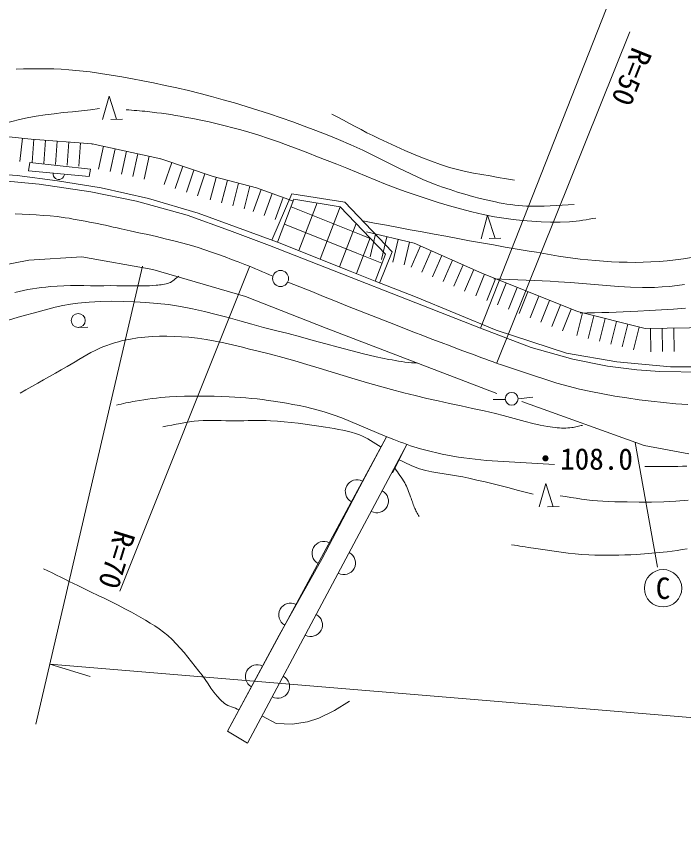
# Model space of a CAD drawing. Units: millimetres, scale not verified. Extents: x 40000 to 680000, y 20000 to 380000.
# Drawn here: x 150980 to 208106, y 249969 to 320020 of the extents above; entities that cross this region are included whole.
import ezdxf
from ezdxf.enums import TextEntityAlignment as Align

# ---------------------------------------------------------------- set-up
doc = ezdxf.new("R2010")
doc.units = ezdxf.units.MM
doc.header["$LTSCALE"] = 1000
doc.linetypes.add('CHAIN', pattern=[18.5, 12, -1.5, 3.5, -1.5])
for name, color, linetype, lineweight in [('M-BGD', 7, 'Continuous', 13), ('M-BMK', 2, 'Continuous', 13), ('M-BMK-ROW', 30, 'Continuous', 13), ('M-STR-HTXT', 7, 'Continuous', 13)]:
    doc.layers.add(name, color=color, linetype=linetype, lineweight=lineweight)
doc.styles.add('ＭＳ ゴシック', font='')
doc.styles.get('ＭＳ ゴシック').set_extended_font_data('MS Gothic')

# ---------------------------------------------------------------- blocks, each defined once
blk = doc.blocks.new('針葉樹林')
at = {"color": 7, "linetype": 'Continuous', "lineweight": 13}
for p, q in [((-0.6, -1), (0, 1)), ((0, 1), (0.6, -1)), ((0.1, -1), (1.1, -1))]:
    blk.add_line(p, q, dxfattribs=at)
blk = doc.blocks.new('広葉樹林')
at = {"color": 7, "linetype": 'Continuous', "lineweight": 13}
blk.add_line((0, -0.75), (1, -0.75), dxfattribs=at)
blk.add_circle((0, 0), 0.75, dxfattribs=at)
blk = doc.blocks.new('電力柱')
at = {"color": 7, "linetype": 'Continuous', "lineweight": 13}
blk.add_circle((0, 0), 0.5, dxfattribs=at)

msp = doc.modelspace()

# ---------------------------------------------------------------- linework, layer by layer
at = {"layer": 'M-BGD'}
for p, q in [((151493, 309593), (151286, 307604)), ((152489, 309496), (152335, 307502)), ((153486, 309419), (153332, 307425)), ((154483, 309343), (154329, 307349)), ((155480, 309266), (155326, 307272)), ((156477, 309189), (156323, 307195)), ((157474, 309112), (157460, 309051)), ((158451, 308898), (158022, 306944)), ((159427, 308684), (158999, 306730)), ((160404, 308470), (159976, 306516)), ((161381, 308256), (160953, 306302)), ((162358, 308042), (161930, 306088)), ((163335, 307827), (163333, 307818)), ((152024, 306807), (152125, 307510)), ((152125, 307510), (157318, 306927)), ((157318, 306927), (157207, 306315)), ((164282, 307506), (163639, 305612)), ((165229, 307185), (164586, 305291)), ((166176, 306864), (165533, 304970)), ((151053, 306385), (147242, 306702)), ((154507, 305948), (151053, 306385)), ((152024, 306807), (157207, 306315)), ((167123, 306542), (166480, 304648)), ((168075, 306238), (167570, 304303)), ((149578, 305966), (152925, 305656)), ((152925, 305656), (157356, 304999)), ((158239, 305353), (154507, 305948)), ((169042, 305986), (168537, 304050)), ((170010, 305733), (169505, 303798)), ((170978, 305481), (170473, 303546)), ((157356, 304999), (161264, 304186)), ((162289, 304439), (158239, 305353)), ((171934, 305193), (171261, 303309)), ((172876, 304856), (172203, 302973)), ((161264, 304186), (165598, 302987)), ((166537, 303169), (162289, 304439)), ((173818, 304520), (173145, 302636)), ((173337, 300697), (174741, 304362)), ((178706, 303728), (174741, 304362)), ((175162, 299966), (176723, 304045)), ((174495, 303719), (180648, 301254)), ((176986, 299235), (178706, 303728)), ((182579, 299665), (178706, 303728)), ((165598, 302987), (169216, 301690)), ((173337, 300697), (166537, 303169)), ((173923, 302228), (180142, 299736)), ((178650, 298568), (180076, 302291)), ((169216, 301690), (172659, 300413)), ((180648, 301254), (181320, 300986)), ((181722, 301387), (181264, 299440)), ((173337, 300697), (179564, 298202)), ((180086, 297994), (181257, 301053)), ((182695, 301157), (182237, 299211)), ((183669, 300928), (183211, 298982)), ((184642, 300699), (184184, 298753)), ((172659, 300413), (190729, 293341)), ((185580, 300366), (184768, 298538)), ((186494, 299960), (185682, 298132)), ((147795, 298331), (152061, 299153)), ((152061, 299153), (156579, 299424)), ((156579, 299424), (162663, 298350)), ((180142, 299736), (182273, 298888)), ((181695, 297354), (182579, 299665)), ((187408, 299553), (186596, 297726)), ((188322, 299147), (187510, 297320)), ((189236, 298741), (188423, 296913)), ((162663, 298350), (170596, 296039)), ((179564, 298202), (181695, 297354)), ((190149, 298335), (189337, 296507)), ((191067, 297937), (190321, 296082)), ((185137, 296023), (181695, 297354)), ((191995, 297564), (191249, 295709)), ((192923, 297192), (192177, 295336)), ((193850, 296819), (193105, 294963)), ((194778, 296446), (194032, 294590)), ((170596, 296039), (177502, 293340)), ((192065, 293164), (185137, 296023)), ((195706, 296073), (194960, 294217)), ((196634, 295700), (195888, 293844)), ((197562, 295327), (196816, 293471)), ((198490, 294954), (197744, 293098)), ((199436, 294637), (198951, 292696)), ((200406, 294394), (199921, 292454)), ((201376, 294151), (200891, 292211)), ((202346, 293909), (201861, 291969)), ((203316, 293666), (202831, 291726)), ((177502, 293340), (192119, 287739)), ((190729, 293341), (195044, 291668)), ((198080, 291199), (192065, 293164)), ((204286, 293424), (203801, 291484)), ((205270, 293302), (205304, 291302)), ((206270, 293319), (206304, 291319)), ((207270, 293336), (207304, 291336)), ((195044, 291668), (198623, 290682)), ((202388, 290444), (198080, 291199)), ((198623, 290682), (201583, 290063)), ((201583, 290063), (204098, 289753)), ((206974, 290027), (202388, 290444)), ((212691, 290008), (206974, 290027)), ((204098, 289753), (206072, 289618)), ((206072, 289618), (212476, 289521)), ((191812, 287220), (192841, 287233)), ((195187, 287419), (193936, 287280)), ((194257, 287042), (204733, 283269)), ((182671, 284034), (169054, 258821)), ((182671, 284034), (180379, 279734)), ((170781, 257789), (184420, 283372)), ((183168, 280955), (184420, 283372)), ((204733, 283269), (208545, 282573)), ((180379, 279734), (177153, 273610)), ((177153, 273610), (173481, 267039)), ((173481, 267039), (169054, 258821)), ((179486, 261402), (178215, 260608)), ((178215, 260608), (176865, 259933)), ((173213, 259496), (172062, 260104)), ((176865, 259933), (175913, 259615)), ((174602, 259417), (173213, 259496)), ((175913, 259615), (174602, 259417)), ((169054, 258821), (170781, 257789))]:
    msp.add_line(p, q, dxfattribs=at)
for points in [[(150956, 315487), (151599, 315517), (152243, 315535), (152887, 315542), (153531, 315537), (154175, 315520), (154818, 315490), (155460, 315448), (156374, 315365), (157286, 315262), (158196, 315139), (159103, 314999), (160009, 314846), (160913, 314680), (161815, 314506), (162715, 314325), (163716, 314115), (164715, 313893), (165712, 313659), (166705, 313413), (167696, 313156), (168683, 312886), (169667, 312606), (170647, 312313), (171650, 312001), (172650, 311677), (173645, 311341), (174637, 310993), (175624, 310634), (176607, 310263), (177586, 309882), (178560, 309489), (179608, 309036), (180642, 308551), (181667, 308046), (182689, 307533), (183712, 307024), (184741, 306530), (185783, 306065), (186841, 305639), (187471, 305408), (188105, 305189), (188743, 304981), (189385, 304786), (190031, 304603), (190680, 304432), (191332, 304274), (191987, 304129), (192317, 304063), (192649, 304003), (192982, 303949), (193315, 303902), (193650, 303862), (193985, 303828), (194321, 303801), (194657, 303781), (195165, 303766), (195672, 303769), (196180, 303784), (196688, 303808), (197196, 303837), (197704, 303867), (198212, 303895), (198720, 303917)], [(158111, 312120), (157333, 312027), (156555, 311942), (155775, 311861), (154996, 311778), (154218, 311689), (153443, 311587), (152670, 311468), (151900, 311327), (151242, 311183), (150588, 311020), (149938, 310843), (149290, 310655), (148643, 310462), (147997, 310267), (147351, 310074), (146702, 309889)], [(200597, 302756), (200314, 302711), (200032, 302662), (199750, 302611), (199468, 302561), (199185, 302515), (198902, 302475), (198618, 302445), (198333, 302427), (197528, 302408), (196722, 302411), (195916, 302435), (195110, 302481), (194306, 302548), (193504, 302635), (192705, 302744), (191910, 302872), (190935, 303061), (189968, 303283), (189007, 303533), (188051, 303807), (187100, 304099), (186153, 304405), (185209, 304720), (184268, 305039), (183422, 305339), (182583, 305658), (181750, 305992), (180920, 306335), (180091, 306681), (179262, 307026), (178430, 307364), (177593, 307689), (176759, 308007), (175926, 308327), (175092, 308646), (174257, 308960), (173419, 309267), (172578, 309562), (171731, 309844), (170880, 310108), (170204, 310303), (169525, 310487), (168843, 310660), (168159, 310825), (167472, 310981), (166784, 311129), (166095, 311270), (165404, 311404), (165005, 311477), (164605, 311544), (164205, 311607), (163803, 311666), (163401, 311721), (162999, 311772), (162596, 311821), (162193, 311868), (161966, 311893), (161739, 311915), (161512, 311934), (161284, 311952), (161057, 311970), (160829, 311987), (160602, 312004), (160374, 312023)], [(193632, 305987), (192933, 306117), (192233, 306238), (191531, 306354), (190829, 306472), (190130, 306598), (189434, 306739), (188744, 306901), (188060, 307090), (187281, 307338), (186511, 307612), (185747, 307907), (184991, 308219), (184239, 308544), (183491, 308880), (182747, 309222), (182004, 309566), (181495, 309809), (180990, 310062), (180489, 310322), (179990, 310587), (179493, 310855), (178996, 311124), (178499, 311392), (177999, 311655)], [(128061, 307024), (129668, 307908), (132480, 308551), (135373, 308792), (139471, 309675), (143488, 309836), (148390, 309917), (152247, 309515), (157470, 309113), (163335, 307827), (167835, 306301), (171531, 305336), (174625, 304232)], [(180636, 302510), (181653, 302324), (182670, 302137), (183687, 301949), (184704, 301759), (185720, 301570), (186737, 301380), (187753, 301191), (188770, 301004), (189787, 300817), (190805, 300633), (191823, 300452), (192841, 300273), (193860, 300098), (194880, 299926), (195504, 299821), (196129, 299713), (196754, 299606), (197379, 299503), (198005, 299405), (198632, 299315), (199261, 299237), (199890, 299172), (200566, 299113), (201242, 299062), (201920, 299018), (202597, 298986), (203275, 298966), (203953, 298960), (204631, 298970), (205308, 298998), (206005, 299044), (206702, 299105), (207398, 299181), (208092, 299272), (208784, 299379)], [(180942, 301570), (185040, 300606), (190825, 298035), (199021, 294740), (204806, 293294), (214288, 293455), (221278, 293535), (225939, 293133), (229956, 292249)], [(164881, 297777), (164781, 297702), (164683, 297622), (164586, 297542), (164489, 297462), (164389, 297385), (164287, 297314), (164181, 297250), (164069, 297196), (163935, 297147), (163799, 297109), (163659, 297080), (163518, 297058), (163375, 297040), (163232, 297027), (163089, 297015), (162947, 297003), (162387, 296964), (161827, 296943), (161266, 296937), (160705, 296940), (160143, 296949), (159581, 296959), (159019, 296966), (158458, 296964), (157887, 296961), (157316, 296963), (156744, 296967), (156173, 296970), (155602, 296966), (155031, 296954), (154461, 296929), (153892, 296887), (153506, 296849), (153121, 296806), (152736, 296757), (152352, 296700), (151970, 296635), (151589, 296561), (151211, 296478), (150835, 296384)], [(191849, 297538), (192540, 297510), (193232, 297482), (193924, 297455), (194616, 297428), (195307, 297400), (195999, 297370), (196691, 297339), (197382, 297306), (198413, 297241), (199443, 297158), (200472, 297067), (201502, 296976), (202532, 296897), (203562, 296838), (204593, 296810), (205624, 296822), (206264, 296855), (206903, 296907), (207541, 296976), (208178, 297059)], [(150226, 293987), (151145, 294256), (151776, 294436), (152409, 294617), (153042, 294794), (153678, 294963), (154316, 295118), (154958, 295255), (155603, 295369), (156253, 295455), (157216, 295543), (158184, 295600), (159153, 295626), (160124, 295622), (161094, 295591), (162063, 295532), (163029, 295448), (163991, 295339), (165027, 295185), (166055, 294989), (167077, 294760), (168094, 294506), (169109, 294235), (170121, 293954), (171133, 293671), (172146, 293395), (173162, 293133), (174241, 292858), (175318, 292571), (176393, 292278), (177467, 291983), (178543, 291691), (179620, 291408), (180700, 291137), (181784, 290886), (182874, 290657), (183148, 290604), (183422, 290553), (183696, 290506), (183972, 290462), (184248, 290424), (184525, 290391), (184802, 290365), (185080, 290347), (185106, 290347), (185132, 290347), (185158, 290347), (185184, 290349), (185210, 290350), (185236, 290352), (185263, 290354), (185289, 290356)], [(208263, 295027), (207240, 294961), (206218, 294899), (205195, 294839), (204173, 294781), (203557, 294749), (202940, 294723), (202323, 294701), (201707, 294681), (201090, 294663), (200473, 294646), (199856, 294627), (199239, 294607)], [(199435, 285008), (199324, 284982), (199213, 284955), (199103, 284927), (198992, 284899), (198881, 284873), (198770, 284849), (198658, 284829), (198545, 284814), (198367, 284797), (198188, 284785), (198009, 284777), (197829, 284775), (197650, 284777), (197470, 284784), (197292, 284796), (197113, 284814), (196465, 284907), (195822, 285031), (195183, 285179), (194547, 285342), (193913, 285515), (193279, 285689), (192643, 285858), (192006, 286014), (191024, 286236), (190041, 286453), (189057, 286667), (188073, 286880), (187089, 287097), (186108, 287320), (185128, 287551), (184151, 287794), (183107, 288069), (182067, 288358), (181029, 288658), (179994, 288966), (178960, 289278), (177926, 289593), (176892, 289906), (175857, 290215), (174820, 290517), (173781, 290810), (172738, 291090), (171691, 291354), (170953, 291536), (170214, 291719), (169473, 291899), (168731, 292069), (167986, 292225), (167239, 292361), (166488, 292472), (165733, 292553), (165109, 292598), (164484, 292626), (163857, 292637), (163231, 292629), (162605, 292603), (161981, 292556), (161359, 292488), (160741, 292398), (160398, 292335), (160057, 292259), (159718, 292171), (159383, 292073), (159050, 291964), (158720, 291846), (158394, 291719), (158071, 291586), (157713, 291422), (157363, 291242), (157018, 291051), (156678, 290851), (156340, 290646), (156003, 290440), (155665, 290236), (155324, 290038), (154821, 289753), (154317, 289468), (153814, 289183), (153311, 288897), (152808, 288612), (152306, 288326), (151803, 288040), (151300, 287755)], [(197055, 281661), (196085, 281724), (195113, 281777), (194141, 281826), (193170, 281877), (192199, 281936), (191229, 282009), (190262, 282102), (189297, 282222), (188828, 282291), (188360, 282369), (187893, 282455), (187427, 282548), (186963, 282649), (186501, 282757), (186041, 282873), (185583, 282996), (185293, 283080), (185004, 283171), (184718, 283267), (184433, 283367), (184149, 283471), (183866, 283576), (183583, 283683), (183300, 283789), (182552, 284080), (181811, 284389), (181074, 284707), (180337, 285027), (179598, 285341), (178854, 285641), (178102, 285919), (177341, 286169), (176809, 286321), (176273, 286459), (175733, 286585), (175191, 286700), (174647, 286805), (174101, 286902), (173554, 286992), (173007, 287078), (172533, 287146), (172059, 287208), (171583, 287263), (171106, 287311), (170629, 287353), (170152, 287389), (169674, 287420), (169196, 287445), (168558, 287473), (167919, 287495), (167280, 287509), (166641, 287516), (166002, 287514), (165364, 287502), (164726, 287479), (164088, 287445), (163719, 287419), (163350, 287385), (162981, 287344), (162613, 287299), (162246, 287248), (161879, 287194), (161513, 287137), (161147, 287078), (160945, 287043), (160744, 287004), (160543, 286964), (160343, 286921), (160143, 286878), (159942, 286834), (159742, 286791), (159542, 286749)], [(163527, 284892), (163909, 284958), (164290, 285029), (164671, 285102), (165052, 285174), (165433, 285243), (165815, 285304), (166199, 285356), (166584, 285395), (166970, 285419), (167356, 285430), (167743, 285432), (168130, 285426), (168518, 285417), (168905, 285406), (169292, 285398), (169679, 285395), (170062, 285397), (170444, 285403), (170826, 285410), (171208, 285416), (171591, 285420), (171973, 285419), (172355, 285411), (172736, 285395), (173329, 285356), (173921, 285309), (174513, 285254), (175104, 285190), (175694, 285117), (176283, 285037), (176871, 284949), (177457, 284853), (177824, 284792), (178193, 284730), (178561, 284666), (178927, 284595), (179292, 284516), (179652, 284425), (180009, 284319), (180359, 284195), (180604, 284091), (180842, 283973), (181075, 283844), (181304, 283708), (181531, 283567), (181758, 283425), (181986, 283285), (182216, 283150)], [(195217, 279126), (194531, 279297), (193845, 279471), (193160, 279647), (192474, 279821), (191788, 279993), (191101, 280162), (190413, 280325), (189723, 280481), (189196, 280586), (188666, 280677), (188135, 280761), (187603, 280843), (187072, 280931), (186545, 281031), (186022, 281149), (185505, 281293), (185278, 281370), (185054, 281457), (184832, 281551), (184613, 281651), (184395, 281754), (184178, 281858), (183959, 281960), (183740, 282059)], [(183377, 281332), (183485, 281178), (183596, 281026), (183708, 280875), (183819, 280723), (183928, 280570), (184034, 280414), (184134, 280256), (184228, 280094), (184303, 279949), (184373, 279803), (184438, 279654), (184500, 279503), (184559, 279351), (184617, 279199), (184674, 279046), (184731, 278894), (184772, 278783), (184810, 278672), (184846, 278560), (184881, 278447), (184918, 278335), (184956, 278223), (184996, 278113), (185041, 278004), (185088, 277900), (185139, 277797), (185192, 277695), (185246, 277594), (185302, 277494), (185357, 277393), (185412, 277293), (185467, 277192)], [(208369, 281519), (208006, 281506), (207605, 281494), (207203, 281487), (206802, 281484), (206400, 281484), (205999, 281485), (205597, 281487), (205196, 281488), (204794, 281487)], [(197539, 278971), (197993, 278909), (198447, 278840), (198901, 278769), (199354, 278699), (199808, 278634), (200263, 278578), (200719, 278535), (201176, 278507), (202219, 278471), (203264, 278446), (204310, 278436), (205356, 278443), (206402, 278470), (207445, 278520), (208487, 278596)], [(208413, 274429), (207983, 274365), (207552, 274305), (207121, 274248), (206690, 274193), (206367, 274153), (206044, 274116), (205720, 274082), (205396, 274051), (205072, 274023), (204747, 273999), (204423, 273978), (204098, 273961), (203585, 273936), (203073, 273916), (202560, 273899), (202047, 273888), (201534, 273884), (201021, 273887), (200508, 273899), (199996, 273922), (199401, 273962), (198807, 274015), (198214, 274078), (197621, 274151), (197029, 274230), (196438, 274313), (195847, 274398), (195256, 274483), (195021, 274518), (194786, 274554), (194551, 274593), (194317, 274632), (194083, 274673), (193848, 274713), (193614, 274753), (193379, 274792)], [(170046, 260658), (169888, 260723), (169727, 260782), (169564, 260839), (169402, 260897), (169242, 260959), (169087, 261029), (168939, 261111), (168800, 261207), (168470, 261495), (168172, 261815), (167898, 262160), (167640, 262521), (167391, 262891), (167142, 263261), (166885, 263625), (166613, 263973), (166293, 264365), (165976, 264761), (165659, 265158), (165338, 265551), (165010, 265937), (164671, 266311), (164317, 266671), (163944, 267011), (163585, 267302), (163213, 267575), (162830, 267834), (162438, 268080), (162039, 268318), (161636, 268549), (161232, 268776), (160829, 269003), (160268, 269312), (159701, 269609), (159128, 269896), (158553, 270176), (157975, 270453), (157396, 270728), (156819, 271005), (156243, 271286), (155876, 271468), (155509, 271650), (155141, 271831), (154773, 272013), (154406, 272194), (154038, 272375), (153670, 272556), (153303, 272737)]]:
    msp.add_lwpolyline(points, dxfattribs=at)
for centre, radius, start, end in [((154616, 306561), 500, 174.57539, 354.57539), ((180139, 279346), 1000, 61.62731, 241.62731), ((181834, 278522), 1000, 241.93789, 61.93789), ((177288, 274067), 1000, 61.62731, 241.62731), ((179012, 273228), 1000, 241.93789, 61.93789), ((174437, 268788), 1000, 61.62731, 241.62731), ((176189, 267933), 1000, 241.93789, 61.93789), ((171586, 263509), 1000, 61.62731, 241.62731), ((173366, 262638), 1000, 241.93789, 61.93789)]:
    msp.add_arc(centre, radius, start, end, dxfattribs=at)
at = {"layer": 'M-BMK', "linetype": 'CHAIN'}
for points in [[(172937, 297769), (172639, 297897), (172341, 298026), (172043, 298156), (171746, 298286), (171448, 298414), (171149, 298541), (170849, 298664), (170547, 298784), (169980, 299002), (169412, 299219), (168842, 299432), (168271, 299639), (167697, 299841), (167121, 300036), (166543, 300222), (165962, 300399), (165220, 300609), (164475, 300804), (163726, 300988), (162975, 301163), (162223, 301332), (161470, 301498), (160716, 301663), (159964, 301831), (159623, 301908), (159281, 301984), (158940, 302060), (158598, 302135), (158256, 302208), (157913, 302279), (157571, 302348), (157227, 302415), (156884, 302480), (156540, 302546), (156196, 302610), (155852, 302672), (155508, 302731), (155162, 302785), (154816, 302833), (154469, 302875), (153871, 302936), (153271, 302986), (152670, 303027), (152068, 303061), (151467, 303087), (150864, 303109)], [(208475, 286784), (207428, 286862), (206381, 286958), (205337, 287071), (204294, 287203), (203254, 287350), (202216, 287515), (201183, 287695), (200152, 287891), (199178, 288103), (198212, 288350), (197253, 288625), (196299, 288921), (195350, 289232), (194403, 289552), (193457, 289875), (192510, 290193), (192154, 290313), (191800, 290437), (191446, 290564), (191093, 290693), (190741, 290824), (190389, 290955), (190037, 291087), (189686, 291218), (188902, 291510), (188120, 291804), (187338, 292099), (186556, 292396), (185775, 292694), (184995, 292994), (184216, 293295), (183436, 293598), (182409, 294001), (181383, 294406), (180358, 294814), (179334, 295224), (178310, 295635), (177286, 296047), (176263, 296458), (175239, 296869), (174215, 297279)]]:
    msp.add_lwpolyline(points, dxfattribs=at)
at = {"layer": 'M-BMK'}
msp.add_circle((173595, 297578), 686, dxfattribs=at)
at = {"layer": 'M-BMK-ROW'}
for p, q in [((174567, 304836), (172864, 300863)), ((179107, 304112), (174567, 304836)), ((183156, 299869), (179107, 304112)), ((182055, 297192), (183156, 299869))]:
    msp.add_line(p, q, dxfattribs=at)
at = {"layer": 'M-STR-HTXT'}
for p, q in [((204677, 328747), (190729, 293341)), ((203510, 318706), (192122, 290359)), ((152654, 259412), (161786, 298647)), ((159832, 270807), (170937, 298589)), ((205878, 272858), (203969, 283545)), ((329382, 249969), (153850, 264549)), ((153850, 264549), (157297, 263513))]:
    msp.add_line(p, q, dxfattribs=at)
msp.add_circle((206342, 271062), 1600, dxfattribs=at)

# ---------------------------------------------------------------- block references
at = {"layer": 'M-BGD', "rotation": 1.10932}
for name, p, xscale, yscale in [('針葉樹林', (158946, 312202), 1000, 1000), ('針葉樹林', (191343, 301999), 1000, 1000), ('広葉樹林', (156277, 293986), 800, 800), ('電力柱', (193389, 287281), 1100, 1100), ('針葉樹林', (196326, 279031), 1000, 1000)]:
    msp.add_blockref(name, p, dxfattribs=dict(at, xscale=xscale, yscale=yscale))

# ---------------------------------------------------------------- texts
at = {"layer": 'M-BGD', "style": 'ＭＳ ゴシック'}
msp.add_text('・108.0', height=1833, rotation=359.749, dxfattribs=at).set_placement((199390, 280669), align=Align.BOTTOM_CENTER)
at = {"layer": 'M-STR-HTXT', "style": 'ＭＳ ゴシック'}
for s, rotation, p in [('R=50', 248.21, (202301, 315382)), ('R=70', 252.846, (158180, 273933))]:
    msp.add_text(s, height=1833, rotation=rotation, dxfattribs=at).set_placement(p, align=Align.BOTTOM_CENTER)
msp.add_text('C', height=1833, rotation=359.865, dxfattribs=at).set_placement((206342, 271062), align=Align.MIDDLE_CENTER)

doc.saveas('drawing.dxf')
